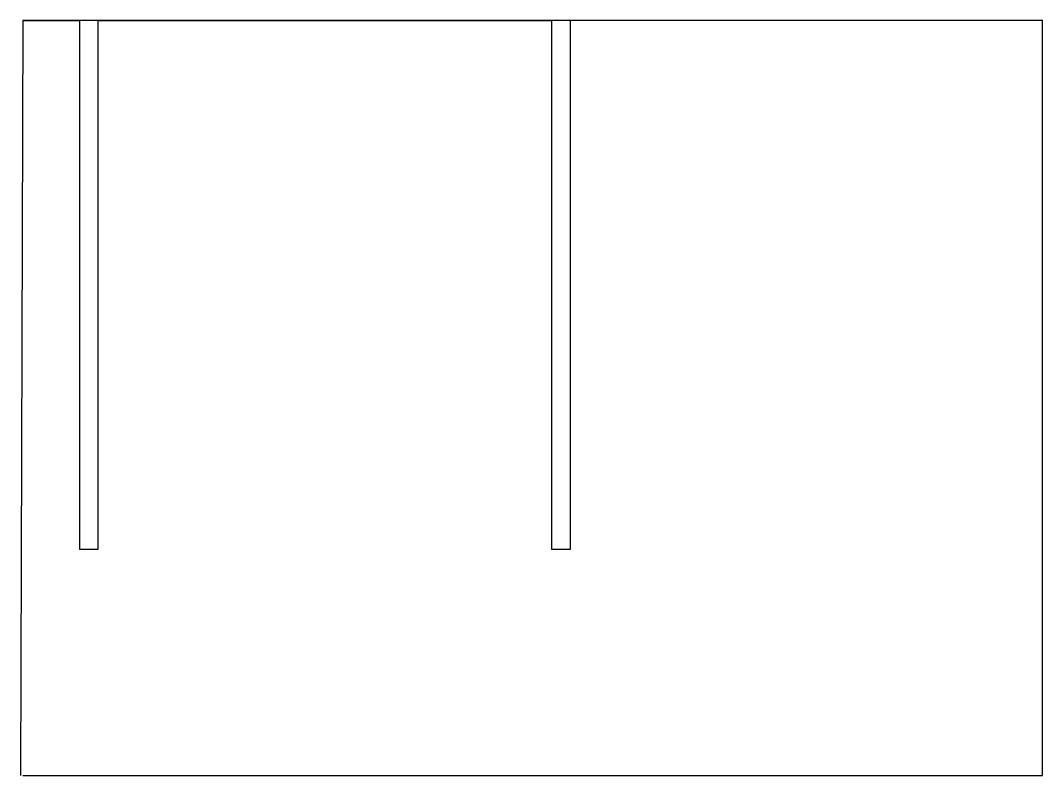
# Model space of a CAD drawing. Header units: centimetres. Extents: x 6.7 to 33.8, y 4.6 to 24.6.
import ezdxf

# ---------------------------------------------------------------- set-up
doc = ezdxf.new("R2010")
doc.units = ezdxf.units.CM
doc.header["$LTSCALE"] = 25.4
doc.layers.add('Cut Layer', color=1, linetype='Continuous')

msp = doc.modelspace()

# ---------------------------------------------------------------- linework, layer by layer
at = {"layer": 'Cut Layer'}
for p, q in [((6.788, 24.561), (6.727, 4.561)), ((33.788, 24.561), (6.788, 24.561)), ((6.788, 24.561), (8.288, 24.561)), ((8.288, 24.561), (8.288, 10.561)), ((8.788, 10.561), (8.788, 24.561)), ((8.788, 24.561), (20.788, 24.561)), ((20.788, 24.561), (20.788, 10.561)), ((21.288, 10.561), (21.288, 24.561)), ((33.788, 4.561), (33.788, 24.561)), ((8.288, 10.561), (8.788, 10.561)), ((20.788, 10.561), (21.288, 10.561)), ((6.788, 4.561), (33.788, 4.561))]:
    msp.add_line(p, q, dxfattribs=at)

doc.saveas('drawing.dxf')
